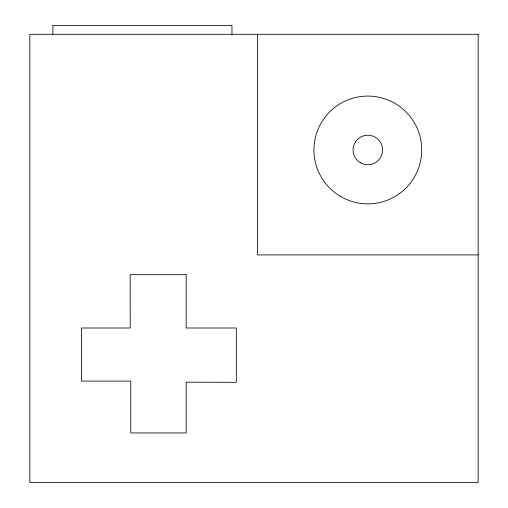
<?xml version="1.0" encoding="UTF-8"?>
<svg xmlns="http://www.w3.org/2000/svg" width="508" height="508" viewBox="0 0 508 508"><rect width="100%" height="100%" fill="white"/><g stroke="black" fill="none" stroke-linecap="round" stroke-linejoin="round"><path stroke-width="0.76" d="M478.149 254.921L257.531 254.921L257.531 34.309M231.959 34.309L231.959 25.4L52.876 25.4L52.876 34.309M478.149 34.309L29.851 34.309L29.851 482.6L478.149 482.6L478.149 34.309M186.169 274.682L130.137 274.682L130.232 328.003L81.432 328.003L81.432 381.102L130.797 381.102L130.797 432.949L186.169 432.949L186.169 382.175L236.322 382.334L236.322 328.003L186.169 328.003L186.169 274.682M340.893 196.647A53.892 53.892 0 0 0 421.729 149.974A53.892 53.892 0 0 0 340.893 103.302A53.892 53.892 0 0 0 340.893 196.647M360.451 162.763A14.77 14.77 0 0 0 382.607 149.974A14.77 14.77 0 0 0 360.451 137.185A14.77 14.77 0 0 0 360.451 162.763"/></g></svg>
